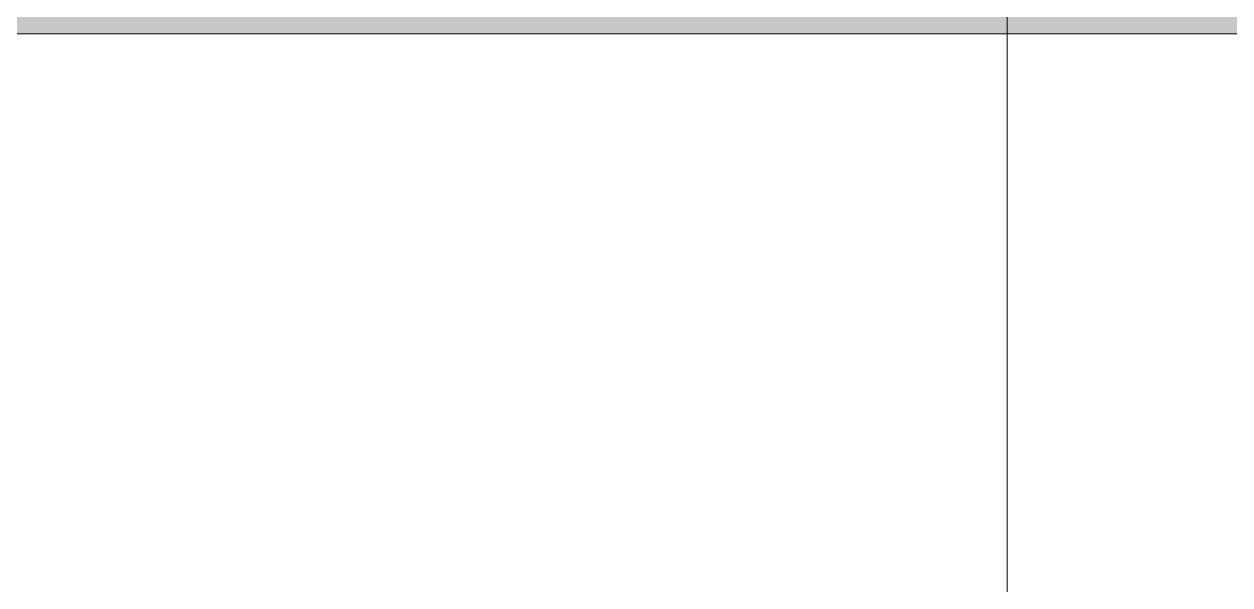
# Model space of a CAD drawing. Header units: inches. Extents: x -26493 to -10162, y -132 to 713.
# Drawn here: x -25243.04 to -25236.98, y 330.01 to 332.83 of the extents above; entities that cross this region are included whole.
import ezdxf

# ---------------------------------------------------------------- set-up
doc = ezdxf.new("R2010")
doc.units = ezdxf.units.IN
doc.header["$MEASUREMENT"] = 0
doc.layers.add('G-ANNO-SYMB', color=111, linetype='Continuous', lineweight=9)
doc.layers.add('S-BEAM', color=12, linetype='Continuous', lineweight=9)

# ---------------------------------------------------------------- blocks, each defined once
blk = doc.blocks.new('Girt_Z - 10_D-V27-Section 13')
at = {"layer": 'S-BEAM'}
h = blk.add_hatch(color=256, dxfattribs=at)
h.paths.add_polyline_path([(-22801.2555, 356.7613), (-22801.2555, 356.8599), (-23076.3902, 356.8599), (-23076.3902, 356.7613), (-22804.3175, 356.7613)], flags=0)
h.paths.add_polyline_path([(-23094.3902, 356.7613), (-23094.3902, 356.8599), (-23365.3902, 356.8599), (-23365.3902, 356.7613), (-23098.0633, 356.7613)], flags=0)
h.paths.add_polyline_path([(-23435.007, 356.7613), (-23383.3902, 356.7613), (-23383.3902, 356.8599), (-23654.3902, 356.8599), (-23654.3902, 356.7613), (-23443.6466, 356.7613)], flags=0)
h.paths.add_polyline_path([(-23676.9154, 356.7613), (-23672.3902, 356.7613), (-23672.3902, 356.8599), (-23943.3902, 356.8599), (-23943.3902, 356.7613), (-23685.555, 356.7613)], flags=0)
h.paths.add_polyline_path([(-23970.6612, 356.7613), (-23961.3902, 356.7613), (-23961.3902, 356.8599), (-24232.3902, 356.8599), (-24232.3902, 356.7613), (-23979.3008, 356.7613)], flags=0)
h.paths.add_polyline_path([(-24250.3902, 356.7613), (-24250.3902, 356.8599), (-24521.3902, 356.8599), (-24521.3902, 356.7613), (-24255.7675, 356.7613)], flags=0)
h.paths.add_polyline_path([(-24539.3902, 356.7613), (-24539.3902, 356.8599), (-24810.3902, 356.8599), (-24810.3902, 356.7613), (-24540.8737, 356.7613)], flags=0)
h.paths.add_polyline_path([(-24834.6195, 356.7613), (-24828.3902, 356.7613), (-24828.3902, 356.8599), (-25099.3902, 356.8599), (-25099.3902, 356.7613), (-24843.2591, 356.7613)], flags=0)
h.paths.add_polyline_path([(-25137.005, 356.7613), (-25117.3902, 356.7613), (-25117.3902, 356.8599), (-25388.3902, 356.8599), (-25388.3902, 356.7613), (-25145.6445, 356.7613)], flags=0)
h.paths.add_polyline_path([(-25413.4716, 356.7613), (-25406.3902, 356.7613), (-25406.3902, 356.8599), (-25677.3902, 356.8599), (-25677.3902, 356.7613), (-25422.1112, 356.7613)], flags=0)
h.paths.add_polyline_path([(-25695.3902, 356.7613), (-25695.3902, 356.8599), (-25965.8902, 356.8599), (-25965.8902, 356.7613), (-25698.5779, 356.7613)], flags=0)
blk.add_line((-25117.3902, 356.7613), (-25388.3902, 356.7613), dxfattribs=at)

msp = doc.modelspace()

# ---------------------------------------------------------------- linework, layer by layer
at = {"layer": 'G-ANNO-SYMB'}
msp.add_line((-25238.0948, 545.1571), (-25238.0948, -54.817), dxfattribs=at)

# ---------------------------------------------------------------- block references
at = {"layer": 'S-BEAM'}
msp.add_blockref('Girt_Z - 10_D-V27-Section 13', (0, -23.9792), dxfattribs=at)

doc.saveas('drawing.dxf')
